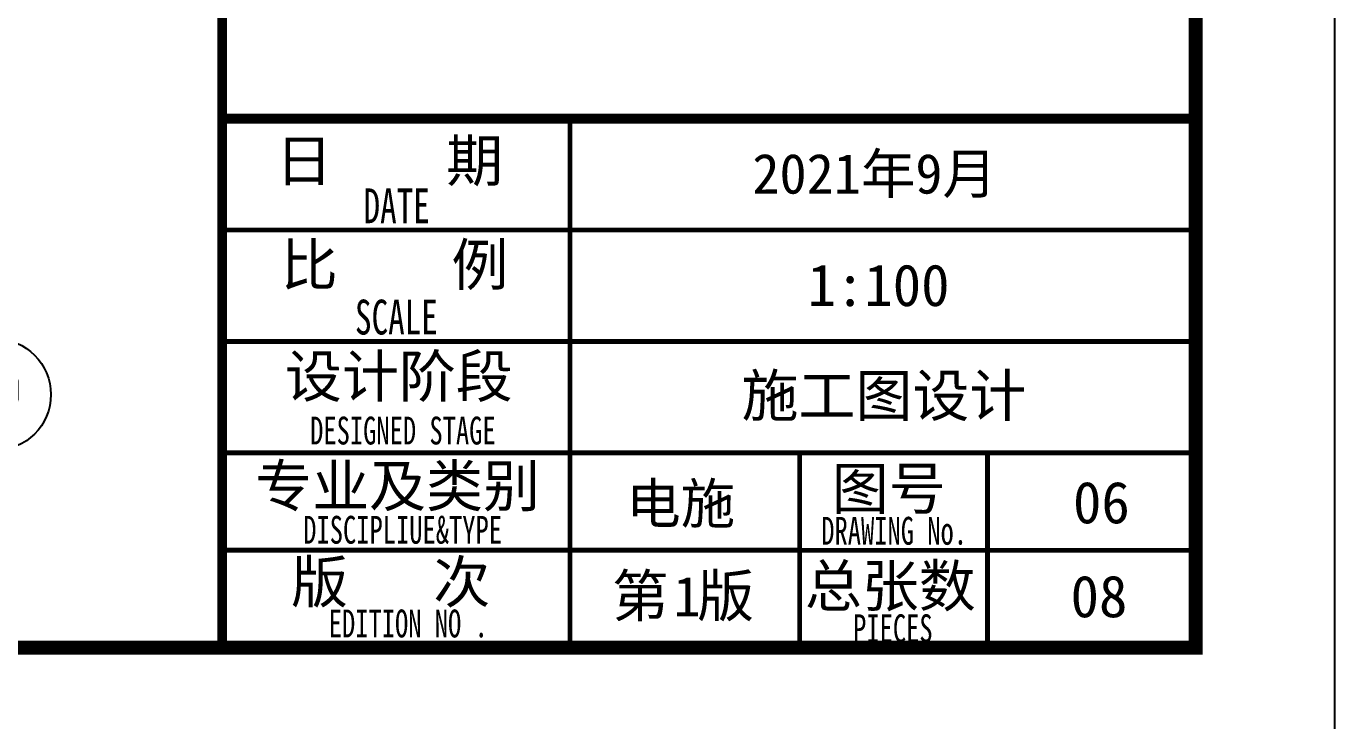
# Model space of a CAD drawing. Extents: x -24105 to 1725648, y 165513 to 982828.
# Drawn here: x 200230 to 209633, y 284788 to 289777 of the extents above; entities that cross this region are included whole.
import ezdxf
from ezdxf.enums import TextEntityAlignment as Align

# ---------------------------------------------------------------- set-up
doc = ezdxf.new("R2010")
doc.units = 0
doc.header["$LTSCALE"] = 1000
doc.header["$MEASUREMENT"] = 0
for name, color, linetype in [('AXIS_TEXT', 8, 'Continuous'), ('C-AXIS(轴号)', 8, 'Continuous'), ('C-AXIS-T(字)', 8, 'Continuous'), ('C-Sheet-图框', 101, 'Continuous'), ('图框', 140, 'Continuous'), ('图签文字', 147, 'Continuous')]:
    doc.layers.add(name, color=color, linetype=linetype)
doc.layers.add('WALL', color=8, linetype='Continuous', lineweight=40)
doc.layers.add('图签', color=147, linetype='Continuous', lineweight=18)
doc.styles.add('_TCH_AXIS', font='COMPLEX', dxfattribs={"bigfont": 'GBCBIG'})
doc.styles.add('COMPLEX', font='COMPLEX')
doc.styles.add('宋体', font='', dxfattribs={"height": 50})
doc.styles.add('建筑图签-1', font='simhei.ttf', dxfattribs={"width": 0.7})
doc.styles.get('宋体').set_extended_font_data('SimSun')

# ---------------------------------------------------------------- blocks, each defined once
blk = doc.blocks.new('tq123')
at = {"layer": '图框'}
for points, const_width in [([(-6995.1, 0), (-6995.1, 57400)], 70), ([(-6995.1, 3800.3), (4.9, 3800.3)], 70), ([(-4495.1, 1400.3), (-4495.1, 3800.3)], 35), ([(-6995.1, 3000.3), (4.9, 3000.3)], 35), ([(-6995.1, 2200.3), (4.9, 2200.3)], 35), ([(-6995.1, 1400.3), (4.9, 1400.3)], 35), ([(-6995.1, 1400.3), (-495.1, 1400.3)], 35), ([(-4495.1, 0.3), (-4495.1, 1400.3)], 35), ([(-2845.1, 0.3), (-2845.1, 1400.3)], 35), ([(-2845.1, 0.3), (-2845.1, 1400.3)], 35), ([(-2845.1, 0.3), (-2845.1, 1400.3)], 35), ([(-1495.1, 0), (-1495.1, 1400)], 35), ([(-6995.1, 700.3), (-2845.1, 700.3)], 35), ([(-2845.1, 700), (4.9, 700)], 35)]:
    blk.add_lwpolyline(points, dxfattribs=dict(at, const_width=const_width))
at = {"layer": '图框', "style": '建筑图签-1', "width": 0.7}
for s, height, p in [('DATE', 250, (-5978.6, 3049.2)), ('SCALE', 250, (-6039.9, 2250)), ('DESIGNED STAGE', 200, (-6362.5, 1459.9)), ('DISCIPLIUE&TYPE', 200, (-6412.2, 747.1)), ('DRAWING No.', 200, (-2690, 739.9)), ('EDITION NO .', 200, (-6228.6, 74.1)), ('PIECES', 200, (-2461.3, 39.9))]:
    blk.add_text(s, height=height, dxfattribs=at).set_placement(p)
at = {"layer": '图签', "color": 2, "style": '宋体'}
for s, height, p in [('2021年9月', 286.68, (-3185.1, 3261.7)), ('1:100', 300, (-2788.7, 2454.1)), ('施工图设计', 300, (-3262.7, 1661.7)), ('电施', 286.68, (-4090.8, 892.8)), ('1', 286.7, (-3751.7, 225.1)), ('08', 300, (-898.5, 219))]:
    blk.add_text(s, height=height, dxfattribs=at).set_placement(p)
at = {"layer": '图签文字', "color": 7, "style": '建筑图签-1'}
for s, p in [('日    期', (-6611.2, 3348.8)), ('比    例', (-6572.8, 2601.6)), ('设计阶段', (-6543.2, 1799.7)), ('专业及类别', (-6757.1, 1013.1)), ('图号', (-2614.2, 994.4)), ('版   次 ', (-6499.1, 323)), ('第 版', (-4194.3, 223.4)), ('总张数', (-2807.3, 294.4))]:
    blk.add_text(s, height=300, dxfattribs=at).set_placement(p)
blk = doc.blocks.new('_AXISO')
blk.add_circle((0, 0), 0.5)
at = {"layer": 'AXIS_TEXT', "style": 'COMPLEX', "width": 1.041667}
blk.add_attdef('A', text='', height=0.56, dxfattribs=at).set_placement((-0.25, -0.28), (0.25, -0.28), align=Align.FIT)
blk = doc.blocks.new('ASDFASGAHH')
at = {"layer": 'C-AXIS(轴号)', "color": 8}
ref = blk.add_blockref('_AXISO', (1546438.6, 1037928.3), dxfattribs=dict(at, xscale=800, yscale=800, zscale=800))
ref.add_attrib('A', '9', dxfattribs={"layer": 'C-AXIS-T(字)', "height": 452.5, "style": '_TCH_AXIS', "width": 1.5}).set_placement((1546212.4, 1037702), (1546664.9, 1037702), align=Align.FIT)

msp = doc.modelspace()

# ---------------------------------------------------------------- linework, layer by layer
at = {"layer": '图框'}
msp.add_lwpolyline([(125532.8, 284312.6), (209632.8, 284312.6), (209632.8, 343712.6), (125532.8, 343712.6)], close=True, dxfattribs=at)
at = {"layer": '图框', "const_width": 100}
msp.add_lwpolyline([(128032.8, 285312.6), (208632.8, 285312.6), (208632.8, 342712.6), (128032.8, 342712.6)], close=True, dxfattribs=at)

# ---------------------------------------------------------------- block references
msp.add_blockref('tq123', (208632.8, 285312.6))
at = {"layer": 'WALL'}
msp.add_blockref('ASDFASGAHH', (-1346430.6, -750797.7), dxfattribs=at)

# ---------------------------------------------------------------- texts
at = {"layer": 'C-Sheet-图框', "color": 1, "style": '宋体'}
msp.add_text('06', height=300, dxfattribs=at).set_placement((207751.7, 286206.1))

doc.saveas('drawing.dxf')
